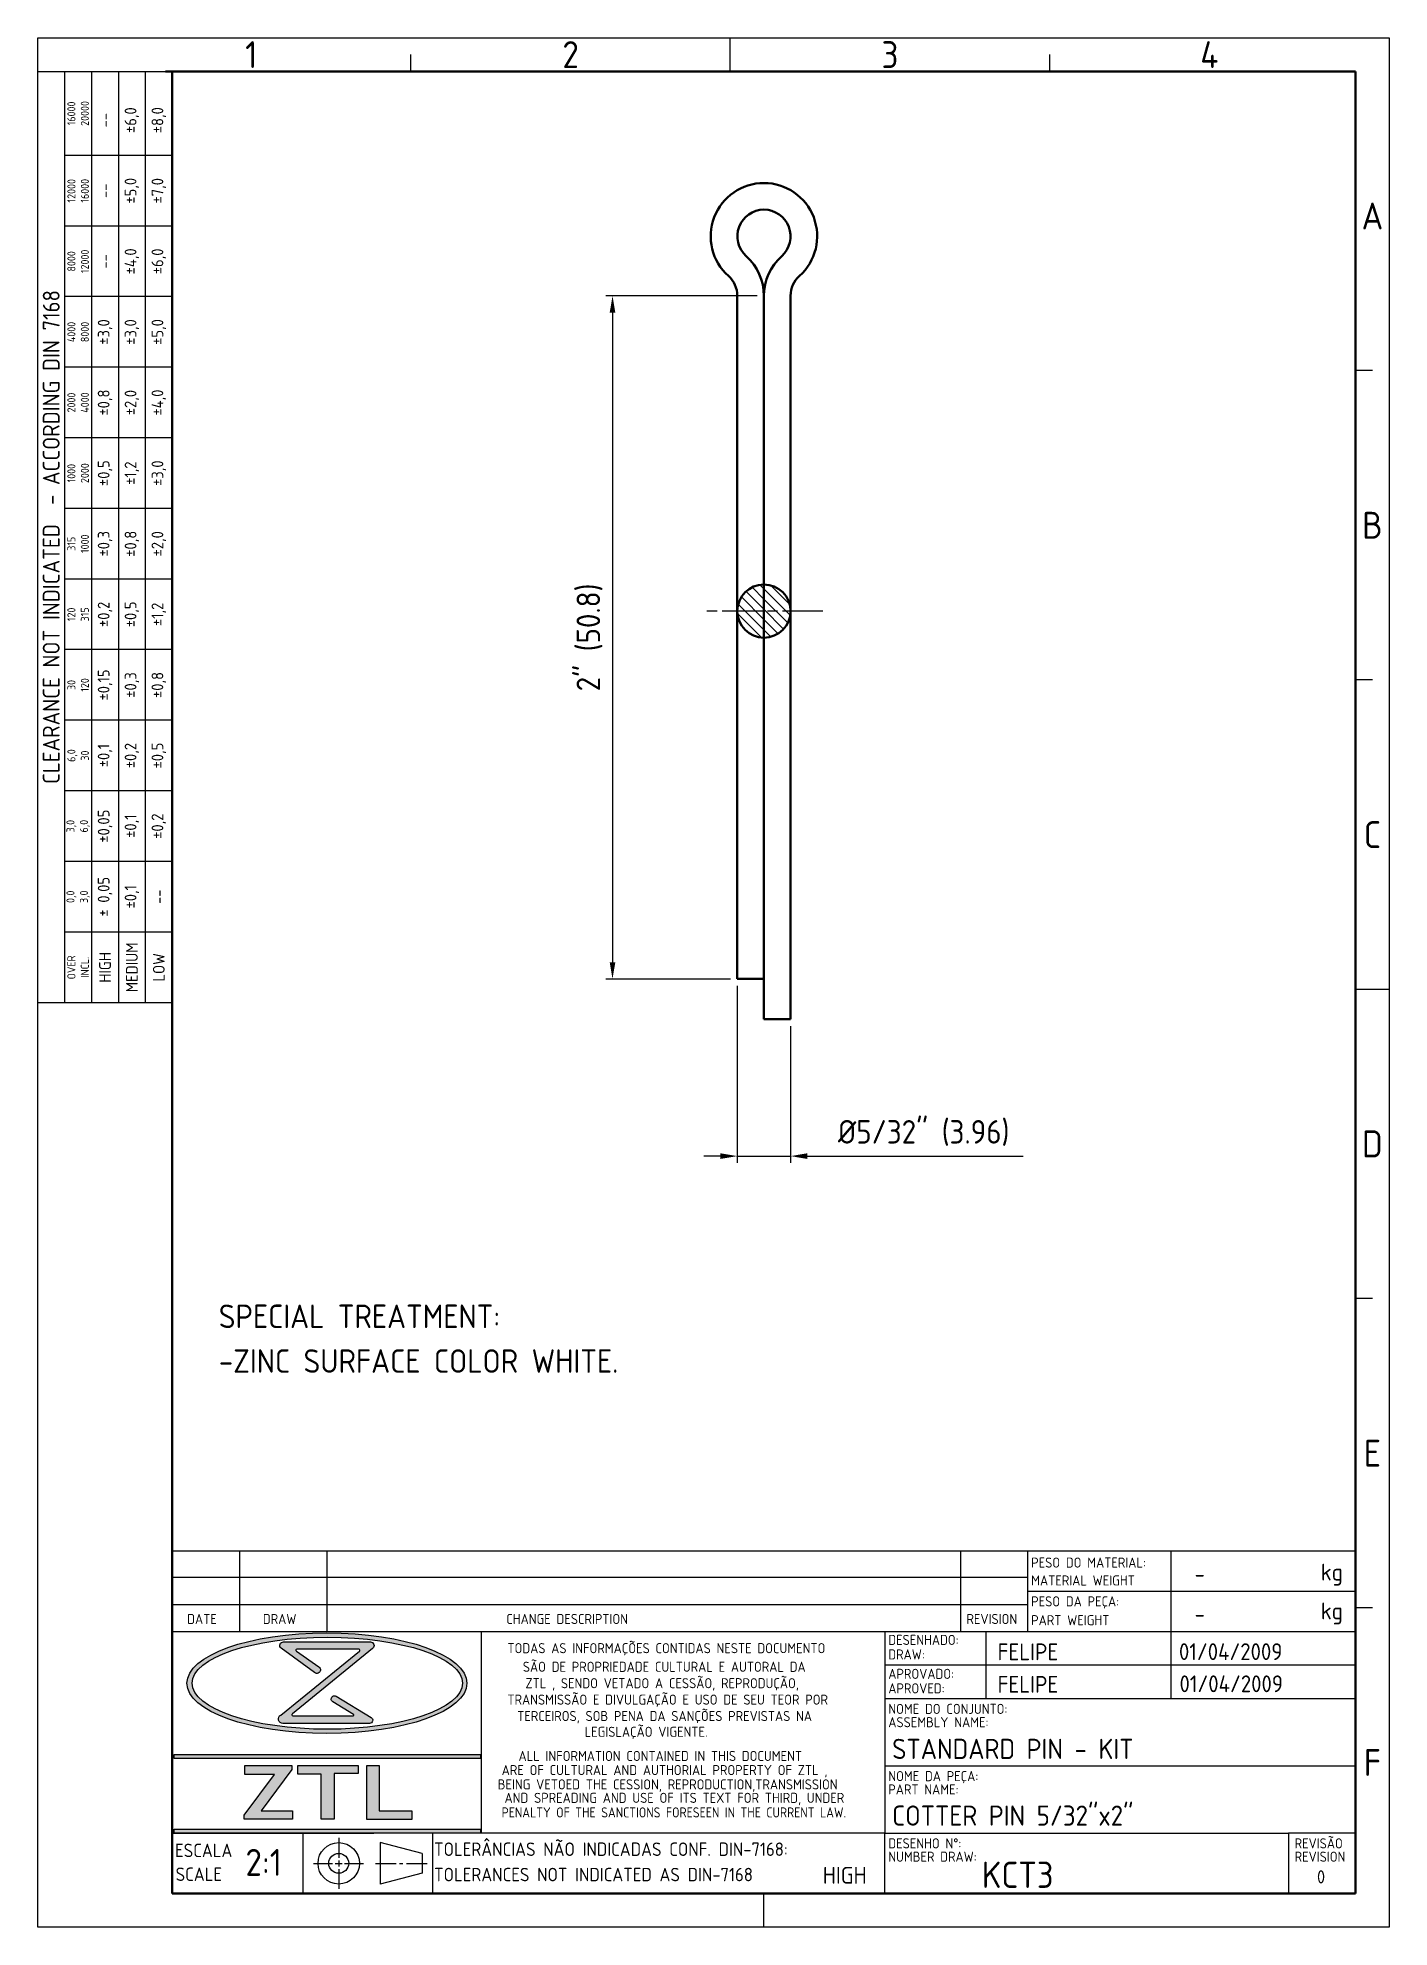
# Model space of a CAD drawing. Extents: x 0 to 101, y 0 to 141.
import ezdxf
from ezdxf.enums import TextEntityAlignment as Align

# ---------------------------------------------------------------- set-up
doc = ezdxf.new("R2010")
doc.units = 0
doc.header["$LTSCALE"] = 0.5
for name, pattern in [('AM_ISO02W050', [7.5, 6, -1.5]), ('AM_ISO08W050', [18, 12, -1.5, 3, -1.5]), ('AM_ISO08W050x2', [9, 6, -0.75, 1.5, -0.75])]:
    doc.linetypes.add(name, pattern=pattern)
doc.layers.get('Defpoints').update_dxf_attribs({"linetype": 'CONTINUOUS'})
for name, color, linetype, lineweight in [('AM_0', 7, 'CONTINUOUS', 50), ('AM_3', 6, 'AM_ISO02W050', 25), ('AM_5', 3, 'CONTINUOUS', 25), ('AM_6', 2, 'CONTINUOUS', 35), ('AM_7', 4, 'AM_ISO08W050', 25), ('AM_8', 1, 'CONTINUOUS', 25), ('AM_BOR', 7, 'CONTINUOUS', 50)]:
    doc.layers.add(name, color=color, linetype=linetype, lineweight=lineweight)
doc.styles.add('ACISOTS', font='isocp.shx', dxfattribs={"height": 1})
doc.styles.get("Standard").update_dxf_attribs({"font": 'ISOCP.SHX'})
doc.dimstyles.new('AM_ISO', dxfattribs={"dimtxt": 3.5, "dimasz": 2.5, "dimexe": 1, "dimexo": 1, "dimgap": 1.5, "dimtad": 1, "dimdsep": 46, "dimtxsty": 'Standard', "dimcen": 0, "dimclrd": 256, "dimclre": 256, "dimclrt": 2, "dimadec": 0, "dimazin": 2, "dimtp": 0.1, "dimtm": 0.1, "dimtfac": 0.71, "dimtdec": 3, "dimtmove": 0, "dimatfit": 3, "dimfxl": 0, "dimlwd": -1, "dimlwe": -1, "dimarcsym": 0})
pattern_1 = [(135, (0, 0.02885), (-0.3818377, -0.3818377), [])]

# ---------------------------------------------------------------- blocks, each defined once
blk = doc.blocks.new('A4 ZTL')
at = {"layer": 'AM_0'}
for p, q in [((196, 276), (19, 276)), ((20, 276), (20, 5)), ((196, 5), (196, 276)), ((20, 5), (196, 5))]:
    blk.add_line(p, q, dxfattribs=at)
at = {"layer": 'AM_BOR', "color": 135, "lineweight": 25}
for p, q in [((0, 0), (0, 281)), ((0, 281), (201, 281)), ((55.5, 276), (55.5, 278.5)), ((103, 276), (103, 281)), ((150.5, 276), (150.5, 278.5)), ((201, 281), (201, 0)), ((4, 137.5), (4, 276)), ((8, 276), (8, 137.5)), ((12, 276), (12, 137.5)), ((16, 137.5), (16, 276)), ((20, 263.5), (4, 263.5)), ((20, 253), (4, 253)), ((20, 242.5), (4, 242.5)), ((20, 232), (4, 232)), ((198.5, 231.5), (196, 231.5)), ((20, 221.5), (4, 221.5)), ((20, 211), (4, 211)), ((20, 200.5), (4, 200.5)), ((20, 190), (4, 190)), ((198.5, 185.5), (196, 185.5)), ((20, 179.5), (4, 179.5)), ((20, 169), (4, 169)), ((20, 158.5), (4, 158.5)), ((20, 148), (4, 148)), ((196, 139.5), (201, 139.5)), ((198.5, 93.5), (196, 93.5)), ((198.5, 47.5), (196, 47.5)), ((108, 0), (108, 5)), ((201, 0), (0, 0))]:
    blk.add_line(p, q, dxfattribs=at)
blk.add_lwpolyline([(20, 276), (20, 137.5), (0, 137.5), (0, 276)], close=True, dxfattribs=at)
at = {"layer": 'AM_BOR', "color": 135, "lineweight": 25, "style": 'ACISOTS'}
for s, p in [('1', (31.75, 278.5)), ('2', (79.25, 278.5)), ('3', (126.75, 278.5)), ('4', (174.25, 278.5)), ('A', (198.5, 254.5)), ('B', (198.5, 208.5)), ('C', (198.5, 162.5)), ('D', (198.5, 116.5)), ('E', (198.5, 70.5)), ('F', (198.5, 24.5))]:
    blk.add_text(s, height=4, dxfattribs=at).set_placement(p, align=Align.MIDDLE)
at = {"layer": 'AM_BOR', "color": 135, "lineweight": 25, "attachment_point": 5, "rotation": 90}
for s, insert, char_height, width in [('16000\\P20000', (6, 269.75), 1.2, 12.5), ('±6,0', (14, 268.75), 1.75, 10.5), ('±8,0', (18, 268.75), 1.75, 10.5), ('--', (10, 268.75), 1.75, 10.5), ('12000\\P16000', (6, 258.25), 1.2, 10.5), ('--', (10, 258.25), 1.75, 10.5), ('±5,0', (14, 258.25), 1.75, 10.5), ('±7,0', (18, 258.25), 1.75, 10.5), ('8000\\P12000', (6, 247.75), 1.2, 10.5), ('--', (10, 247.75), 1.75, 10.5), ('±4,0', (14, 247.75), 1.75, 10.5), ('±6,0', (18, 247.75), 1.75, 10.5), ('{\\Fisocp.shx|c0;CLEARANCE NOT INDICATED  - ACCORDING DIN 7168}', (2, 206.75), 2.5, 138.5), ('±3,0', (10, 237.25), 1.75, 10.5), ('±3,0', (14, 237.25), 1.75, 10.5), ('±5,0', (18, 237.25), 1.75, 10.5), ('4000\\P8000', (6, 237.25), 1.2, 10.5), ('2000\\P4000', (6, 226.75), 1.2, 10.5), ('±0,8', (10, 226.75), 1.75, 10.5), ('±2,0', (14, 226.75), 1.75, 10.5), ('±4,0', (18, 226.75), 1.75, 10.5), ('1000\\P2000', (6, 216.25), 1.2, 10.5), ('±0,5', (10, 216.25), 1.75, 10.5), ('±1,2', (14, 216.25), 1.75, 10.5), ('±3,0', (18, 216.25), 1.75, 10.5), ('315\\P1000', (6, 205.75), 1.2, 10.5), ('±0,3', (10, 205.75), 1.75, 10.5), ('±0,8', (14, 205.75), 1.75, 10.5), ('±2,0', (18, 205.75), 1.75, 10.5), ('±0,2', (10, 195.25), 1.75, 10.5), ('±0,5', (14, 195.25), 1.75, 10.5), ('±1,2', (18, 195.25), 1.75, 10.5), ('120\\P315', (6, 195.25), 1.2, 10.5), ('30\\P120', (6, 184.75), 1.2, 10.5), ('±0,15', (10, 184.75), 1.75, 10.5), ('±0,3', (14, 184.75), 1.75, 10.5), ('±0,8', (18, 184.75), 1.75, 10.5), ('6,0\\P30', (6, 174.25), 1.2, 10.5), ('±0,1', (10, 174.25), 1.75, 10.5), ('±0,2', (14, 174.25), 1.75, 10.5), ('±0,5', (18, 174.25), 1.75, 10.5), ('±0,05', (10, 163.75), 1.75, 10.5), ('3,0\\P6,0', (6, 163.75), 1.2, 10.5), ('±0,1', (14, 163.75), 1.75, 10.5), ('±0,2', (18, 163.75), 1.75, 10.5), ('± 0,05', (10, 153.25), 1.75, 10.5), ('\\pt4.79529;±0,1', (14, 153.25), 1.75, 10.5), ('0,0\\P3,0', (6, 153.25), 1.2, 10.5), ('--', (18, 153.25), 1.75, 10.5), ('MEDIUM', (14, 142.75), 1.75, 10.5), ('{\\Fisocp.shx|c0;OVER\\PINCL.}', (6, 142.75), 1.2, 10.5), ('HIGH', (10, 142.75), 1.75, 10.5), ('LOW', (18, 142.75), 1.75, 10.5)]:
    blk.add_mtext(s, dxfattribs=dict(at, insert=insert, char_height=char_height, width=width))
blk = doc.blocks.new('LEGENDAZTL')
at = {"layer": 'AM_8'}
h = blk.add_hatch(color=135, dxfattribs=at)
edge = h.paths.add_edge_path()
edge.add_ellipse((23.01, 31.29), major_axis=(20.82, 0), ratio=0.359907, start_angle=191.4592, end_angle=452.8175)
edge.add_ellipse((23.01, 31.29), major_axis=(20.82, 0), ratio=0.359907, start_angle=92.8175, end_angle=191.4592)
edge = h.paths.add_edge_path(flags=16)
edge.add_ellipse((23.07, 31.29), major_axis=(20.11, 0), ratio=0.340664, start_angle=93.067, end_angle=371.4592)
edge.add_ellipse((23.07, 31.29), major_axis=(20.11, 0), ratio=0.340664, start_angle=11.4592, end_angle=93.067)
h = blk.add_hatch(color=135, dxfattribs=at)
edge = h.paths.add_edge_path()
edge.add_line((27.86, 36.04), (16.14, 26.55))
edge.add_arc((16.46, 25.96), 0.662, 118.1409, 270)
edge.add_line((16.46, 25.3), (29.34, 25.3))
edge.add_arc((29.33, 25.79), 0.488, 271.9685, 418.9108)
edge.add_line((29.58, 26.21), (24.36, 29.35))
edge.add_arc((24.11, 28.95), 0.475, 58.6682, 238.8052)
edge.add_line((23.87, 28.54), (26.98, 26.65))
edge.add_arc((26.92, 26.56), 0.12, -90, 54.6545, ccw=False)
edge.add_line((26.92, 26.44), (17.93, 26.44))
edge.add_arc((17.96, 26.6), 0.167, 129.2364, 260.8226, ccw=False)
edge.add_line((17.86, 26.73), (29.79, 36.47))
edge.add_arc((29.47, 36.9), 0.529, 306.0702, 450)
edge.add_line((29.47, 37.43), (16.54, 37.43))
edge.add_arc((16.52, 36.92), 0.513, 87.7272, 233.7471)
edge.add_line((16.21, 36.5), (21.18, 32.86))
edge.add_arc((21.5, 33.28), 0.527, 232.4714, 414.7334)
edge.add_line((21.81, 33.71), (18.46, 36.07))
edge.add_arc((18.53, 36.2), 0.144, 90, 242.5235, ccw=False)
edge.add_line((18.53, 36.35), (27.78, 36.35))
edge.add_arc((27.75, 36.17), 0.176, -50.9964, 80.7655, ccw=False)
for points in [[(0.28, 20.1), (45.87, 20.1), (45.87, 20.7), (0.28, 20.7)], [(10.71, 11.65), (10.71, 11.05), (17.9, 11.05), (17.9, 12.32), (13.24, 12.32), (17.77, 18.44), (17.77, 19.04), (10.78, 19.04), (10.78, 17.71), (15.21, 17.71)], [(18.7, 17.78), (22.17, 17.78), (22.17, 11.05), (24.07, 11.05), (24.07, 17.84), (27.63, 17.84), (27.63, 19.04), (18.7, 19.04)], [(35.62, 11.02), (35.62, 12.32), (30.79, 12.32), (30.79, 19.04), (28.93, 19.04), (28.93, 11.02)], [(45.87, 9.6), (0.28, 9.6), (0.28, 9), (45.87, 9)]]:
    blk.add_hatch(color=135, dxfattribs=at).paths.add_polyline_path(points)
at = {"layer": 'AM_8', "color": 135}
for p, q in [((0, 51), (176, 51)), ((0, 51), (0, 0)), ((10, 51), (10, 39)), ((23, 51), (23, 39)), ((117.25, 51), (117.25, 39)), ((127.25, 39), (127.25, 51)), ((148.5, 51), (148.5, 45)), ((176, 0), (176, 51)), ((127.25, 47), (0, 47)), ((127.25, 45), (176, 45)), ((148.5, 45), (148.5, 39)), ((0, 43), (127.25, 43)), ((0, 39), (106, 39)), ((16.54, 37.43), (29.47, 37.43)), ((45.93, 39), (45.93, 9)), ((106, 39), (106, 20)), ((106, 39), (176, 39)), ((121, 39), (121, 29)), ((148.5, 39), (148.5, 29)), ((106, 34), (176, 34)), ((106, 29), (176, 29)), ((0.28, 20.1), (0.28, 20.7)), ((0.28, 20.7), (45.87, 20.7)), ((45.87, 20.1), (0.28, 20.1)), ((45.87, 20.7), (45.87, 20.1)), ((106, 20), (106, 9)), ((10.71, 11.65), (15.21, 17.71)), ((10.78, 17.71), (10.78, 19.04)), ((10.78, 19.04), (17.77, 19.04)), ((15.21, 17.71), (10.78, 17.71)), ((17.77, 18.44), (13.24, 12.32)), ((17.77, 19.04), (17.77, 18.44)), ((18.7, 17.78), (18.7, 19.04)), ((18.7, 19.04), (27.63, 19.04)), ((22.17, 17.78), (18.7, 17.78)), ((22.17, 11.05), (22.17, 17.78)), ((24.07, 17.84), (24.07, 11.05)), ((27.63, 17.84), (24.07, 17.84)), ((27.63, 19.04), (27.63, 17.84)), ((28.93, 11.02), (28.93, 19.04)), ((28.93, 19.04), (30.79, 19.04)), ((30.79, 19.04), (30.79, 12.32)), ((106, 19), (176, 19)), ((10.71, 11.05), (10.71, 11.65)), ((13.24, 12.32), (17.9, 12.32)), ((17.9, 12.32), (17.9, 11.05)), ((30.79, 12.32), (35.62, 12.32)), ((35.62, 12.32), (35.62, 11.02)), ((0, 9), (30, 9)), ((106, 9), (0, 9)), ((0.28, 9.6), (45.87, 9.6)), ((0.28, 9), (0.28, 9.6)), ((45.87, 9), (0.28, 9)), ((17.9, 11.05), (10.71, 11.05)), ((19.43, 9), (19.43, 0)), ((24.07, 11.05), (22.17, 11.05)), ((35.62, 11.02), (28.93, 11.02)), ((38.69, 9), (38.69, 0)), ((45.87, 9.6), (45.87, 9)), ((106, 0), (106, 9)), ((106, 9), (166, 9)), ((176, 9), (166, 9)), ((166, 9), (166, 0)), ((24.76, 8.28), (24.76, 5.31)), ((37.19, 5.98), (30.9, 7.58)), ((30.9, 7.58), (30.9, 1.42)), ((37.19, 5.98), (37.19, 3.02)), ((21, 4.5), (23.83, 4.5)), ((24.25, 4.5), (25.25, 4.5)), ((24.76, 4.9), (24.76, 4.01)), ((24.76, 3.61), (24.76, 0.72)), ((25.63, 4.5), (28.44, 4.5)), ((30.22, 4.5), (33.31, 4.5)), ((37.19, 3.02), (30.9, 1.42)), ((33.79, 4.5), (34.29, 4.5)), ((34.86, 4.5), (37.92, 4.5)), ((0, 0), (176, 0))]:
    blk.add_line(p, q, dxfattribs=at)
blk.add_lwpolyline([(16.54, 37.43), (29.47, 37.43, -0.726075), (29.79, 36.47), (17.86, 26.73, 0.646844), (17.93, 26.44), (26.92, 26.44, 0.730915), (26.98, 26.65), (23.87, 28.54, -1.001197), (24.36, 29.35), (29.58, 26.21, -0.746343), (29.34, 25.3), (16.46, 25.3, -0.780296), (16.14, 26.55), (27.86, 36.04, 0.647932), (27.78, 36.35), (18.53, 36.35, 0.78497), (18.46, 36.07), (21.81, 33.71, -1.019937), (21.18, 32.86), (16.21, 36.5, -0.740095), (16.54, 37.43, -0.257794)], format="xyb", dxfattribs=at)
for radius in [3.08, 1.48]:
    blk.add_circle((24.76, 4.5), radius, dxfattribs=at)
for centre, major_axis, ratio in [((23.01, 31.29), (-20.82, 0), 0.359907), ((23.07, 31.29), (-20.11, 0), 0.340664)]:
    blk.add_ellipse(centre, major_axis=major_axis, ratio=ratio, dxfattribs=at)
for s, height, p in [('PESO DO MATERIAL:', 1.5, (127.75, 48.48)), ('kg', 2.5, (170.83, 46.56)), ('MATERIAL WEIGHT', 1.5, (127.75, 45.82)), ('PESO DA PEÇA:', 1.5, (127.75, 42.71)), ('kg', 2.5, (170.83, 40.79)), ('DATE', 1.5, (2.22, 40.09)), ('DRAW', 1.5, (13.48, 40.09)), ('CHANGE DESCRIPTION', 1.5, (49.68, 40.09)), ('REVISION', 1.5, (118.12, 40.09)), ('PART WEIGHT', 1.5, (127.75, 39.91)), ('TODAS AS INFORMAÇÕES CONTIDAS NESTE DOCUMENTO', 1.5, (49.85, 35.75)), ('DESENHADO:', 1.5, (106.5, 36.98)), ('SÃO DE PROPRIEDADE CULTURAL E AUTORAL DA', 1.5, (52.14, 32.98)), ('DRAW:', 1.5, (106.5, 34.82)), ('ZTL , SENDO VETADO A CESSÃO, REPRODUÇÃO,', 1.5, (52.53, 30.54)), ('APROVADO:', 1.5, (106.5, 31.93)), ('APROVED:', 1.5, (106.5, 29.77)), ('TRANSMISSÃO E DIVULGAÇÃO E USO DE SEU TEOR POR', 1.5, (49.85, 28.1)), ('NOME DO CONJUNTO:', 1.5, (106.5, 26.72)), ('TERCEIROS, SOB PENA DA SANÇÕES PREVISTAS NA', 1.5, (51.3, 25.66)), ('ASSEMBLY NAME:', 1.5, (106.5, 24.74)), ('LEGISLAÇÃO VIGENTE.', 1.5, (61.33, 23.31)), ('ALL INFORMATION CONTAINED IN THIS DOCUMENT', 1.5, (51.5, 19.72)), ('BEING VETOED THE CESSION, REPRODUCTION,TRANSMISSION', 1.5, (48.41, 15.49)), ('ARE OF CULTURAL AND AUTHORIAL PROPERTY OF ZTL ,', 1.5, (49, 17.62)), ('NOME DA PEÇA:', 1.5, (106.5, 16.72)), ('AND SPREADING AND USE OF ITS TEXT FOR THIRD, UNDER', 1.5, (49.42, 13.49)), ('PART NAME:', 1.5, (106.5, 14.74)), ('REVISÃO', 1.5, (166.93, 6.72)), ('ESCALA', 2, (0.41, 5.42)), ('TOLERÂNCIAS NÃO INDICADAS CONF. DIN-7168:', 2, (38.94, 5.6)), ('DESENHO N%%d:', 1.5, (106.5, 6.72)), ('NUMBER DRAW:', 1.5, (106.5, 4.74)), ('REVISION', 1.5, (166.93, 4.74)), ('SCALE', 2, (0.5, 1.88)), ('TOLERANCES NOT INDICATED AS DIN-7168', 2, (38.94, 1.83))]:
    blk.add_text(s, height=height, dxfattribs=at).set_placement(p)
at = {"layer": 'AM_8', "color": 135, "width": 0.95}
blk.add_text('PENALTY OF THE SANCTIONS FORESEEN IN THE CURRENT LAW.', height=1.5, dxfattribs=at).set_placement((48.99, 11.32))
at = {"layer": 'AM_8', "color": 135}
for tag, p in [('PESO1', (152.06, 47.53)), ('PESO', (152.06, 41.58))]:
    blk.add_attdef(tag, text='', height=2.5, dxfattribs=at).set_placement(p, align=Align.MIDDLE_LEFT)
for tag, p, height in [('DESN.', (122.75, 34.7), 2.5), ('DATADES', (149.73, 34.73), 2.5), ('APROV', (122.75, 29.87), 2.5), ('DATAAPROV', (149.81, 29.95), 2.5), ('CONJUNTO', (107.07, 20.02), 3), ('PEÇA', (107.07, 10.1), 3), ('NºDESENHO', (120.41, 0.84), 3.91)]:
    blk.add_attdef(tag, p, '', height=height, dxfattribs=at)
at = {"layer": 'AM_8', "color": 135, "style": 'ACISOTS'}
for tag, p, height in [('GEN-TITLE-SCA{12.7}', (10.88, 2.64), 4), ('GEN-TITLE-DWG{30.6}', (92.5, -2.65), 2)]:
    blk.add_attdef(tag, p, '', height=height, dxfattribs=at)
at = {"layer": 'AM_8', "color": 135}
for tag, height, p in [('TOL.N.IND', 2.5, (100.02, 2.72)), ('REV.', 1.96, (170.86, 2.49))]:
    blk.add_attdef(tag, text='', height=height, dxfattribs=at).set_placement(p, align=Align.MIDDLE_CENTER)
blk = doc.blocks.new('*D22')
at = {"layer": 'AM_5'}
for p, q in [((52.02, 70.01), (52.02, 56.84)), ((55.98, 67.01), (55.98, 56.84)), ((50.77, 57.34), (49.52, 57.34)), ((52.02, 57.34), (55.98, 57.34)), ((57.23, 57.34), (73.29, 57.34))]:
    blk.add_line(p, q, dxfattribs=at)
for points in [[(50.77, 57.55), (50.77, 57.13), (52.02, 57.34)], [(57.23, 57.55), (57.23, 57.13), (55.98, 57.34)]]:
    blk.add_solid(points, dxfattribs=at)
at = {"layer": 'Defpoints', "color": 0}
for p in [(52.02, 70.51), (55.98, 67.51), (55.98, 57.34)]:
    blk.add_point(p, dxfattribs=at)
at = {"layer": 'AM_5', "color": 2, "insert": (65.88, 59.06), "char_height": 1.75, "attachment_point": 5}
blk.add_mtext('%%c5/32" (3.96)', dxfattribs=at)
blk = doc.blocks.new('*D23')
at = {"layer": 'AM_5'}
for p, q in [((53.5, 121.31), (42.24, 121.31)), ((42.74, 120.06), (42.74, 71.76)), ((51.52, 70.51), (42.24, 70.51))]:
    blk.add_line(p, q, dxfattribs=at)
for points in [[(42.53, 120.06), (42.95, 120.06), (42.74, 121.31)], [(42.53, 71.76), (42.95, 71.76), (42.74, 70.51)]]:
    blk.add_solid(points, dxfattribs=at)
at = {"layer": 'Defpoints', "color": 0}
for p in [(54, 121.31), (42.74, 70.51), (52.02, 70.51)]:
    blk.add_point(p, dxfattribs=at)
at = {"layer": 'AM_5', "color": 2, "insert": (41.03, 95.91), "char_height": 1.75, "attachment_point": 5, "rotation": 90}
blk.add_mtext('2" (50.8)', dxfattribs=at)

msp = doc.modelspace()

# ---------------------------------------------------------------- hatches: boundary and pattern name
at = {"layer": 'AM_3'}
h = msp.add_hatch(dxfattribs=at)
h.set_pattern_fill('ANSI31', color=256, scale=15, style=0)
h.paths.add_polyline_path([(78.278, 102.972), (76.724, 102.972), (76.724, 95.972), (83.474, 95.972), (83.474, 99.972, -0.2679492)])
h.paths.add_polyline_path([(83.474, 63.972), (76.724, 63.972), (76.724, 56.972), (78.278, 56.972, -0.2679492), (83.474, 59.972)])
h = msp.add_hatch(dxfattribs=at)
h.set_pattern_fill('ANSI31', color=256, scale=15, style=0)
h.paths.add_polyline_path([(86.474, 95.972), (90.224, 99.722), (90.224, 102.972), (88.671, 102.972, -0.2679492), (83.474, 99.972), (83.474, 95.972)])
h.paths.add_polyline_path([(90.224, 56.972), (90.224, 60.222), (86.474, 63.972), (83.474, 63.972), (83.474, 59.972, -0.2679492), (88.671, 56.972)])
at = {"layer": 'AM_8'}
h = msp.add_hatch(dxfattribs=at)
h.set_pattern_fill('_U', color=256, scale=0.54, angle=135, style=0, pattern_type=0)
h.set_pattern_definition(pattern_1)
edge = h.paths.add_edge_path()
edge.add_arc((54, 97.867), 1.98, 90, 270)
edge.add_line((54, 95.887), (54, 99.847))
h = msp.add_hatch(dxfattribs=at)
h.set_pattern_fill('_U', color=256, scale=0.54, angle=135, style=0, pattern_type=0)
h.set_pattern_definition(pattern_1)
edge = h.paths.add_edge_path()
edge.add_line((54, 99.847), (54, 95.887))
edge.add_arc((54, 97.867), 1.98, 270, 450)

# ---------------------------------------------------------------- linework, layer by layer
at = {"layer": 'AM_0'}
for p, q in [((52.02, 70.514), (52.02, 121.314)), ((54, 67.514), (54, 121.314)), ((55.98, 121.314), (55.98, 67.514)), ((54, 96.279), (54, 99.454)), ((52.02, 70.514), (54, 70.514)), ((54, 67.514), (55.98, 67.514))]:
    msp.add_line(p, q, dxfattribs=at)
msp.add_circle((54, 97.867), 1.98, dxfattribs=at)
for centre, radius, start, end in [((54, 125.741), 3.96, 311.81031, 228.18969), ((54, 125.741), 1.98, 311.81031, 228.18969), ((50.04, 121.314), 3.96, 0, 48.18969), ((57.96, 121.314), 3.96, 131.81031, 180), ((50.04, 121.314), 1.98, 0, 48.18969), ((57.96, 121.314), 1.98, 131.81031, 180)]:
    msp.add_arc(centre, radius, start, end, dxfattribs=at)
at = {"layer": 'AM_7', "linetype": 'AM_ISO08W050x2'}
for p, q in [((54, 102.254), (54, 93.479)), ((58.388, 97.867), (49.612, 97.867))]:
    msp.add_line(p, q, dxfattribs=at)

# ---------------------------------------------------------------- block references
at = {"layer": 'AM_0', "lineweight": 0, "xscale": 0.5, "yscale": 0.5, "zscale": 0.5}
msp.add_blockref('A4 ZTL', (0, 0), dxfattribs=at)
msp.add_blockref('LEGENDAZTL', (10, 2.5), dxfattribs=at).add_auto_attribs({'GEN-TITLE-SCA{12.7}': '2:1', 'DATAAPROV': '01/04/2009', 'DATADES': '01/04/2009', 'APROV': 'FELIPE', 'PESO1': '-', 'PEÇA': 'COTTER PIN 5/32"x2"', 'CONJUNTO': 'STANDARD PIN - KIT', 'NºDESENHO': 'KCT3', 'REV.': '0', 'TOL.N.IND': 'HIGH', 'DESN.': 'FELIPE', 'PESO': '-'})

# ---------------------------------------------------------------- texts
at = {"layer": 'AM_6'}
for s, p in [('SPECIAL TREATMENT:', (13.462, 44.551)), ('-ZINC SURFACE COLOR WHITE.', (13.462, 41.226))]:
    msp.add_text(s, height=1.75, dxfattribs=at).set_placement(p)

# ---------------------------------------------------------------- dimensions: what is measured, and where the dimension line sits
at = {"layer": 'AM_5'}
for base, p1, p2, angle, text, picture, middle in [((42.74, 70.514), (54, 121.314), (52.02, 70.514), 90, '2" (<>)', '*D23', (41.027, 95.914)), ((55.98, 57.342), (52.02, 70.514), (55.98, 67.514), 0, '%%c5/32" (3.96)', '*D22', (65.883, 59.055))]:
    dim = msp.add_linear_dim(base=base, p1=p1, p2=p2, angle=angle, text=text, dimstyle='AM_ISO', override={"dimscale": 0.5, "dimadec": 2, "dimtdec": 2}, dxfattribs=at)
    dim.commit()
    dim.dimension.update_dxf_attribs({"geometry": picture, "text_midpoint": middle})

doc.saveas('drawing.dxf')
